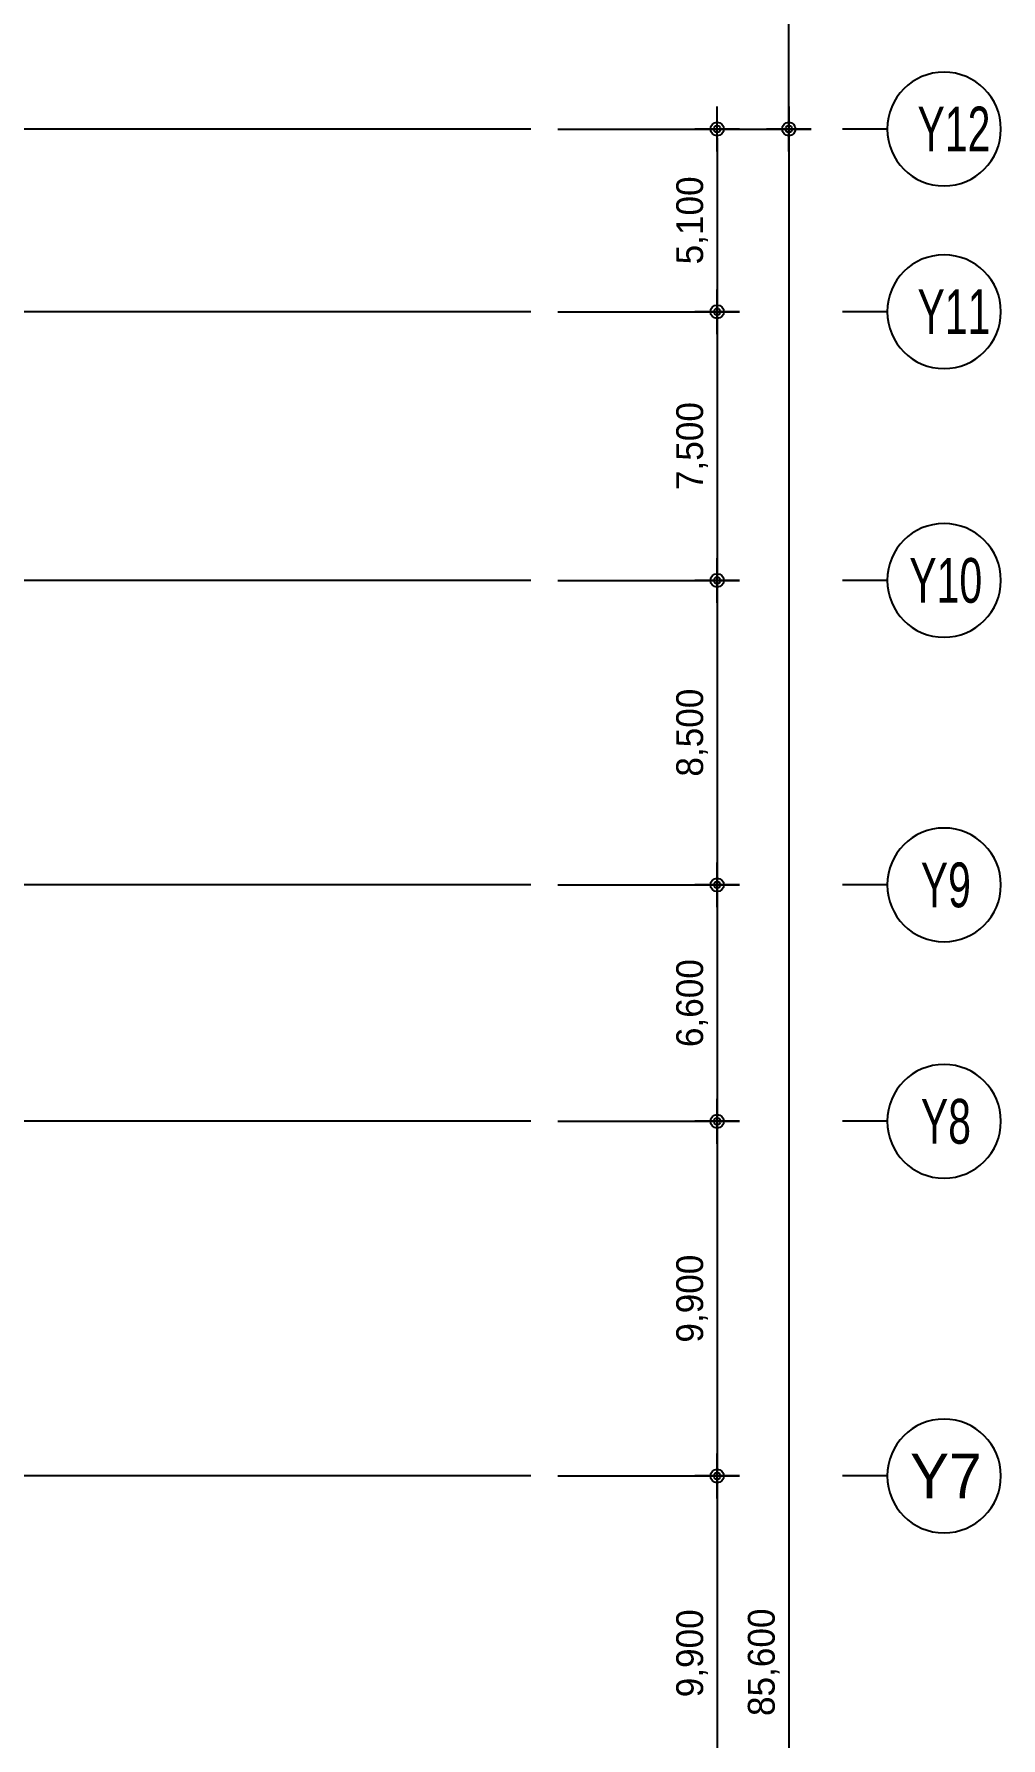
# Model space of a CAD drawing. Header units: metres. Extents: x 630750 to 860239, y 578133 to 726633.
# Drawn here: x 783110 to 810111, y 651998 to 699561 of the extents above; entities that cross this region are included whole.
import ezdxf
from ezdxf.enums import TextEntityAlignment as Align

# ---------------------------------------------------------------- set-up
doc = ezdxf.new("R2010")
doc.units = ezdxf.units.M
doc.header["$LTSCALE"] = 300
doc.layers.get('Defpoints').update_dxf_attribs({"color": 8})
for name, color, linetype in [('A-CEN-1', 1, 'Continuous'), ('A-DIM', 7, 'Continuous'), ('A-GRID-DIMS', 14, 'Continuous'), ('DIM', 7, 'Continuous')]:
    doc.layers.add(name, color=color, linetype=linetype)
doc.styles.add('TEXT(돋음)', font='')
doc.styles.add('돋움', font='')
doc.styles.get('TEXT(돋음)').set_extended_font_data('Dotum')
doc.styles.get('돋움').set_extended_font_data('Dotum')
doc.dimstyles.new('DIM250', dxfattribs={"dimscale": 250, "dimtxt": 3, "dimasz": 1, "dimexe": 2, "dimexo": 3, "dimgap": 1, "dimtad": 1, "dimdec": 0, "dimzin": 0, "dimdsep": 46, "dimlunit": 6, "dimtxsty": 'TEXT(돋음)', "dimblk": 'Z_DOT', "dimcen": 2.5, "dimdle": 2, "dimclrd": 256, "dimclre": 256, "dimclrt": 3, "dimadec": 0, "dimazin": 0, "dimtfac": 1, "dimtdec": 0, "dimtix": 1, "dimtmove": 2, "dimatfit": 3, "dimldrblk": 'Z_DOT', "dimfxl": 1, "dimtolj": 1, "dimtzin": 0, "dimarcsym": 0})

# ---------------------------------------------------------------- blocks, each defined once
blk = doc.blocks.new('Z_DOT')
at = {"layer": 'DIM', "color": 7}
for p, q in [((0, -2.5), (0, 2.5)), ((-2.5, 0), (2.5, 0))]:
    blk.add_line(p, q, dxfattribs=at)
for radius in [0.75, 0.375]:
    blk.add_circle((0, 0), radius, dxfattribs=at)
blk = doc.blocks.new('*D39')
at = {"layer": 'A-DIM', "lineweight": -2, "transparency": 16777216}
for p, q in [((797736.3619079663, 696910.2296072616), (802686.3619079663, 696910.2296072616)), ((802186.3619079663, 696660.2296072616), (802186.3619079663, 692060.2296072611)), ((797736.3619079663, 691810.2296072611), (802686.3619079663, 691810.2296072611))]:
    blk.add_line(p, q, dxfattribs=at)
at = {"layer": 'Defpoints', "color": 0, "transparency": 16777216}
for p in [(796986.3619079663, 696910.2296072616), (796986.3619079663, 691810.2296072611), (802186.3619079663, 691810.2296072611)]:
    blk.add_point(p, dxfattribs=at)
at = {"layer": 'A-DIM', "lineweight": -2, "transparency": 16777216, "xscale": 250, "yscale": 250, "zscale": 250}
for p, rotation in [((802186.3619079663, 696910.2296072616), 90), ((802186.3619079663, 691810.2296072611), 270)]:
    blk.add_blockref('Z_DOT', p, dxfattribs=dict(at, rotation=rotation))
at = {"layer": 'A-DIM', "color": 3, "transparency": 16777216, "insert": (801488.6007139364, 694360.2296072616), "char_height": 750, "attachment_point": 5, "rotation": 90, "style": 'TEXT(돋음)'}
blk.add_mtext('\\A1;5,100', dxfattribs=at)
blk = doc.blocks.new('*D40')
at = {"layer": 'A-DIM', "lineweight": -2, "transparency": 16777216}
for p, q in [((797736.3619079663, 669210.2296072616), (802686.3619079663, 669210.2296072616)), ((802186.3619079663, 668960.2296072616), (802186.3619079663, 659560.2296072611)), ((797736.3619079663, 659310.2296072611), (802686.3619079663, 659310.2296072611))]:
    blk.add_line(p, q, dxfattribs=at)
at = {"layer": 'Defpoints', "color": 0, "transparency": 16777216}
for p in [(796986.3619079663, 669210.2296072616), (796986.3619079663, 659310.2296072611), (802186.3619079663, 659310.2296072611)]:
    blk.add_point(p, dxfattribs=at)
at = {"layer": 'A-DIM', "lineweight": -2, "transparency": 16777216, "xscale": 250, "yscale": 250, "zscale": 250}
for p, rotation in [((802186.3619079663, 669210.2296072616), 90), ((802186.3619079663, 659310.2296072611), 270)]:
    blk.add_blockref('Z_DOT', p, dxfattribs=dict(at, rotation=rotation))
at = {"layer": 'A-DIM', "color": 3, "transparency": 16777216, "insert": (801488.6007139364, 664260.2296072616), "char_height": 750, "attachment_point": 5, "rotation": 90, "style": 'TEXT(돋음)'}
blk.add_mtext('\\A1;9,900', dxfattribs=at)
blk = doc.blocks.new('*D89')
at = {"layer": 'A-DIM', "lineweight": -2, "transparency": 16777216}
for p, q in [((797736.3619079663, 696910.2296072616), (804686.3619079664, 696910.2296072616)), ((804186.3619079664, 696660.2296072616), (804186.3619079664, 611560.2296072616)), ((797736.3619079672, 611310.2296072616), (804686.3619079664, 611310.2296072616))]:
    blk.add_line(p, q, dxfattribs=at)
at = {"layer": 'Defpoints', "color": 0, "transparency": 16777216}
for p in [(796986.3619079663, 696910.2296072616), (796986.3619079672, 611310.2296072616), (804186.3619079664, 611310.2296072616)]:
    blk.add_point(p, dxfattribs=at)
at = {"layer": 'A-DIM', "lineweight": -2, "transparency": 16777216, "xscale": 250, "yscale": 250, "zscale": 250}
for p, rotation in [((804186.3619079664, 696910.2296072616), 90), ((804186.3619079664, 611310.2296072616), 270)]:
    blk.add_blockref('Z_DOT', p, dxfattribs=dict(at, rotation=rotation))
at = {"layer": 'A-DIM', "color": 3, "transparency": 16777216, "insert": (803488.6007139365, 654110.2296072618), "char_height": 750, "attachment_point": 5, "rotation": 90, "style": 'TEXT(돋음)'}
blk.add_mtext('\\A1;85,600', dxfattribs=at)
blk = doc.blocks.new('*D104')
at = {"layer": 'A-DIM', "lineweight": -2, "transparency": 16777216}
for p, q in [((797736.3619079663, 684310.2296072611), (802686.3619079663, 684310.2296072611)), ((802186.3619079663, 684060.2296072611), (802186.3619079663, 676060.2296072611)), ((797736.3619079663, 675810.2296072611), (802686.3619079663, 675810.2296072611))]:
    blk.add_line(p, q, dxfattribs=at)
at = {"layer": 'Defpoints', "color": 0, "transparency": 16777216}
for p in [(796986.3619079663, 684310.2296072611), (796986.3619079663, 675810.2296072611), (802186.3619079663, 675810.2296072611)]:
    blk.add_point(p, dxfattribs=at)
at = {"layer": 'A-DIM', "lineweight": -2, "transparency": 16777216, "xscale": 250, "yscale": 250, "zscale": 250}
for p, rotation in [((802186.3619079663, 684310.2296072611), 90), ((802186.3619079663, 675810.2296072611), 270)]:
    blk.add_blockref('Z_DOT', p, dxfattribs=dict(at, rotation=rotation))
at = {"layer": 'A-DIM', "color": 3, "transparency": 16777216, "insert": (801488.6007139364, 680060.2296072614), "char_height": 750, "attachment_point": 5, "rotation": 90, "style": 'TEXT(돋음)'}
blk.add_mtext('\\A1;8,500', dxfattribs=at)
blk = doc.blocks.new('*D105')
at = {"layer": 'A-DIM', "lineweight": -2, "transparency": 16777216}
for p, q in [((797736.3619079663, 691810.2296072611), (802686.3619079663, 691810.2296072611)), ((802186.3619079663, 691560.2296072611), (802186.3619079663, 684560.2296072611)), ((797736.3619079663, 684310.2296072611), (802686.3619079663, 684310.2296072611))]:
    blk.add_line(p, q, dxfattribs=at)
at = {"layer": 'Defpoints', "color": 0, "transparency": 16777216}
for p in [(796986.3619079663, 691810.2296072611), (796986.3619079663, 684310.2296072611), (802186.3619079663, 684310.2296072611)]:
    blk.add_point(p, dxfattribs=at)
at = {"layer": 'A-DIM', "lineweight": -2, "transparency": 16777216, "xscale": 250, "yscale": 250, "zscale": 250}
for p, rotation in [((802186.3619079663, 691810.2296072611), 90), ((802186.3619079663, 684310.2296072611), 270)]:
    blk.add_blockref('Z_DOT', p, dxfattribs=dict(at, rotation=rotation))
at = {"layer": 'A-DIM', "color": 3, "transparency": 16777216, "insert": (801488.6007139364, 688060.2296072614), "char_height": 750, "attachment_point": 5, "rotation": 90, "style": 'TEXT(돋음)'}
blk.add_mtext('\\A1;7,500', dxfattribs=at)
blk = doc.blocks.new('*D107')
at = {"layer": 'A-DIM', "lineweight": -2, "transparency": 16777216}
for p, q in [((797736.3619079663, 675810.2296072611), (802686.3619079663, 675810.2296072611)), ((802186.3619079663, 675560.2296072611), (802186.3619079663, 669460.2296072616)), ((797736.3619079663, 669210.2296072616), (802686.3619079663, 669210.2296072616))]:
    blk.add_line(p, q, dxfattribs=at)
at = {"layer": 'Defpoints', "color": 0, "transparency": 16777216}
for p in [(796986.3619079663, 675810.2296072611), (796986.3619079663, 669210.2296072616), (802186.3619079663, 669210.2296072616)]:
    blk.add_point(p, dxfattribs=at)
at = {"layer": 'A-DIM', "lineweight": -2, "transparency": 16777216, "xscale": 250, "yscale": 250, "zscale": 250}
for p, rotation in [((802186.3619079663, 675810.2296072611), 90), ((802186.3619079663, 669210.2296072616), 270)]:
    blk.add_blockref('Z_DOT', p, dxfattribs=dict(at, rotation=rotation))
at = {"layer": 'A-DIM', "color": 3, "transparency": 16777216, "insert": (801488.6007139364, 672510.2296072616), "char_height": 750, "attachment_point": 5, "rotation": 90, "style": 'TEXT(돋음)'}
blk.add_mtext('\\A1;6,600', dxfattribs=at)
blk = doc.blocks.new('*D108')
at = {"layer": 'A-DIM', "lineweight": -2, "transparency": 16777216}
for p, q in [((797736.3619079663, 659310.2296072611), (802686.3619079663, 659310.2296072611)), ((802186.3619079663, 659060.2296072611), (802186.3619079663, 649660.2296072611)), ((797736.3619079663, 649410.2296072611), (802686.3619079663, 649410.2296072611))]:
    blk.add_line(p, q, dxfattribs=at)
at = {"layer": 'Defpoints', "color": 0, "transparency": 16777216}
for p in [(796986.3619079663, 659310.2296072611), (796986.3619079663, 649410.2296072611), (802186.3619079663, 649410.2296072611)]:
    blk.add_point(p, dxfattribs=at)
at = {"layer": 'A-DIM', "lineweight": -2, "transparency": 16777216, "xscale": 250, "yscale": 250, "zscale": 250}
for p, rotation in [((802186.3619079663, 659310.2296072611), 90), ((802186.3619079663, 649410.2296072611), 270)]:
    blk.add_blockref('Z_DOT', p, dxfattribs=dict(at, rotation=rotation))
at = {"layer": 'A-DIM', "color": 3, "transparency": 16777216, "insert": (801488.6007139364, 654360.2296072614), "char_height": 750, "attachment_point": 5, "rotation": 90, "style": 'TEXT(돋음)'}
blk.add_mtext('\\A1;9,900', dxfattribs=at)
blk = doc.blocks.new('*D73')
at = {"layer": 'A-DIM', "lineweight": -2, "transparency": 16777216}
for p, q in [((797736.3619079663, 713808.4582717292), (804686.3619079663, 713808.4582717292)), ((804186.3619079663, 697160.2296072616), (804186.3619079663, 713558.4582717292)), ((797736.3619079663, 696910.2296072616), (804686.3619079663, 696910.2296072616))]:
    blk.add_line(p, q, dxfattribs=at)
at = {"layer": 'Defpoints', "color": 0, "transparency": 16777216}
for p in [(796986.3619079663, 713808.4582717292), (804186.3619079663, 713808.4582717292), (796986.3619079663, 696910.2296072616)]:
    blk.add_point(p, dxfattribs=at)
at = {"layer": 'A-DIM', "lineweight": -2, "transparency": 16777216, "xscale": 250, "yscale": 250, "zscale": 250}
for p, rotation in [((804186.3619079663, 713808.4582717292), 90), ((804186.3619079663, 696910.2296072616), 270)]:
    blk.add_blockref('Z_DOT', p, dxfattribs=dict(at, rotation=rotation))
at = {"layer": 'A-DIM', "color": 3, "transparency": 16777216, "insert": (803488.6007139364, 705359.3439394956), "char_height": 750, "attachment_point": 5, "rotation": 90, "style": 'TEXT(돋음)'}
blk.add_mtext('\\A1;16,898', dxfattribs=at)
blk = doc.blocks.new('주열마킹')
blk.add_line((0, 4.999999999998699), (0, -1.301625474070534e-12))
blk.add_circle((-4.304941921006832e-06, 11.35000000000668), 6.350000000003842)
at = {"color": 3, "style": '돋움'}
blk.add_attdef('NO', text='', height=5, dxfattribs=at).set_placement((0, 11.35), align=Align.MIDDLE_CENTER)

msp = doc.modelspace()

# ---------------------------------------------------------------- linework, layer by layer
at = {"layer": 'A-CEN-1', "linetype": 'Continuous'}
for p, q in [((796986.3619508109, 696910.2296072617), (657202.5796750392, 696910.2296072617)), ((796986.3619508109, 691810.2296072613), (657202.5796750392, 691810.2296072613)), ((796986.3619508109, 684310.2296072613), (657202.5796750392, 684310.2296072613)), ((796986.3619508109, 675810.2296072613), (657202.5796750392, 675810.2296072613)), ((796986.3619508109, 669210.2296072613), (657202.5796750392, 669210.2296072613)), ((796986.3619508109, 659310.2296072613), (657202.5796750392, 659310.2296072613))]:
    msp.add_line(p, q, dxfattribs=at)

# ---------------------------------------------------------------- block references
at = {"layer": 'A-GRID-DIMS'}
ref = msp.add_blockref('주열마킹', (805686.356575963, 696910.2274843804), dxfattribs=dict(at, xscale=-250.0000000006985, yscale=250, zscale=250, rotation=269.9999997677735))
ref.add_attrib('NO', 'Y12', dxfattribs={"layer": '0', "color": 3, "height": 1250, "rotation": 359.9999997265256, "style": '돋움', "width": 0.7}).set_placement((808799.2975528956, 696910.227471767, -5.904615387116308e-07), align=Align.MIDDLE_CENTER)
ref = msp.add_blockref('주열마킹', (805686.356575963, 691810.2274843799), dxfattribs=dict(at, xscale=-250.0000000006985, yscale=250, zscale=250, rotation=269.9999997677735))
ref.add_attrib('NO', 'Y11', dxfattribs={"layer": '0', "color": 3, "height": 1250, "rotation": 359.9999997265256, "style": '돋움', "width": 0.7}).set_placement((808799.2975528956, 691810.227471767, -5.904615387116308e-07), align=Align.MIDDLE_CENTER)
ref = msp.add_blockref('주열마킹', (805686.3521640365, 684310.2274843822), dxfattribs=dict(at, xscale=-250.0000000006985, yscale=250, zscale=250, rotation=269.9999997677735))
ref.add_attrib('NO', 'Y10', dxfattribs={"layer": '0', "color": 3, "height": 1250, "rotation": 359.9999997265256, "style": '돋움', "width": 0.7}).set_placement((808570.1547420555, 684310.2274726969, -5.914141893440443e-07), align=Align.MIDDLE_CENTER)
ref = msp.add_blockref('주열마킹', (805686.347163855, 675810.2274843846), dxfattribs=dict(at, xscale=-250.0000000006985, yscale=250, zscale=250, rotation=269.9999997677735))
ref.add_attrib('NO', 'Y9', dxfattribs={"layer": '0', "color": 3, "height": 1250, "rotation": 359.9999997265256, "style": '돋움', "width": 0.7}).set_placement((808572.5242330552, 675810.2274726899, -5.924421294826363e-07), align=Align.MIDDLE_CENTER)
ref = msp.add_blockref('주열마킹', (805686.3432813602, 669210.2275002664), dxfattribs=dict(at, xscale=-250.0000000006985, yscale=250, zscale=250, rotation=269.9999997677735))
ref.add_attrib('NO', 'Y8', dxfattribs={"layer": '0', "color": 3, "height": 1250, "rotation": 359.9999997265256, "style": '돋움', "width": 0.7}).set_placement((808574.8948417407, 669210.2274885625, -5.932401899930765e-07), align=Align.MIDDLE_CENTER)
ref = msp.add_blockref('주열마킹', (805686.3374576176, 659310.2274843911), dxfattribs=dict(at, xscale=-250.0000000006985, yscale=250, zscale=250, rotation=269.9999997677735))
ref.add_attrib('NO', 'Y7', dxfattribs={"layer": '0', "color": 3, "height": 1250, "rotation": 359.9999997265256, "style": '돋움'}).set_placement((808572.5145268178, 659310.2274726965, -5.944384525525347e-07), align=Align.MIDDLE_CENTER)

# ---------------------------------------------------------------- dimensions: what is measured, and where the dimension line sits
at = {"layer": 'A-DIM'}
for base, p1, p2, angle, picture, middle in [((804186.3619079663, 713808.4582717292), (796986.3619079663, 696910.2296072617), (796986.3619079663, 713808.4582717293), 270, '*D73', (803488.6007139364, 705359.3439394956)), ((802186.3619079663, 691810.2296072611), (796986.3619079663, 696910.2296072617), (796986.3619079663, 691810.2296072613), 90, '*D39', (801488.6007139364, 694360.2296072616)), ((804186.3619079664, 611310.2296072616), (796986.3619079663, 696910.2296072617), (796986.3619079672, 611310.2296072617), 90, '*D89', (803488.6007139365, 654110.2296072618)), ((802186.3619079663, 684310.2296072611), (796986.3619079663, 691810.2296072613), (796986.3619079663, 684310.2296072613), 90, '*D105', (801488.6007139364, 688060.2296072614)), ((802186.3619079663, 675810.2296072611), (796986.3619079663, 684310.2296072613), (796986.3619079663, 675810.2296072613), 90, '*D104', (801488.6007139364, 680060.2296072614)), ((802186.3619079663, 669210.2296072616), (796986.3619079663, 675810.2296072613), (796986.3619079663, 669210.2296072617), 90, '*D107', (801488.6007139364, 672510.2296072616)), ((802186.3619079663, 659310.2296072611), (796986.3619079663, 669210.2296072617), (796986.3619079663, 659310.2296072613), 90, '*D40', (801488.6007139364, 664260.2296072616)), ((802186.3619079663, 649410.2296072611), (796986.3619079663, 659310.2296072613), (796986.3619079663, 649410.2296072613), 90, '*D108', (801488.6007139364, 654360.2296072614))]:
    dim = msp.add_linear_dim(base=base, p1=p1, p2=p2, angle=angle, dimstyle='DIM250', dxfattribs=at)
    dim.commit()
    dim.dimension.update_dxf_attribs({"geometry": picture, "text_midpoint": middle})

doc.saveas('drawing.dxf')
